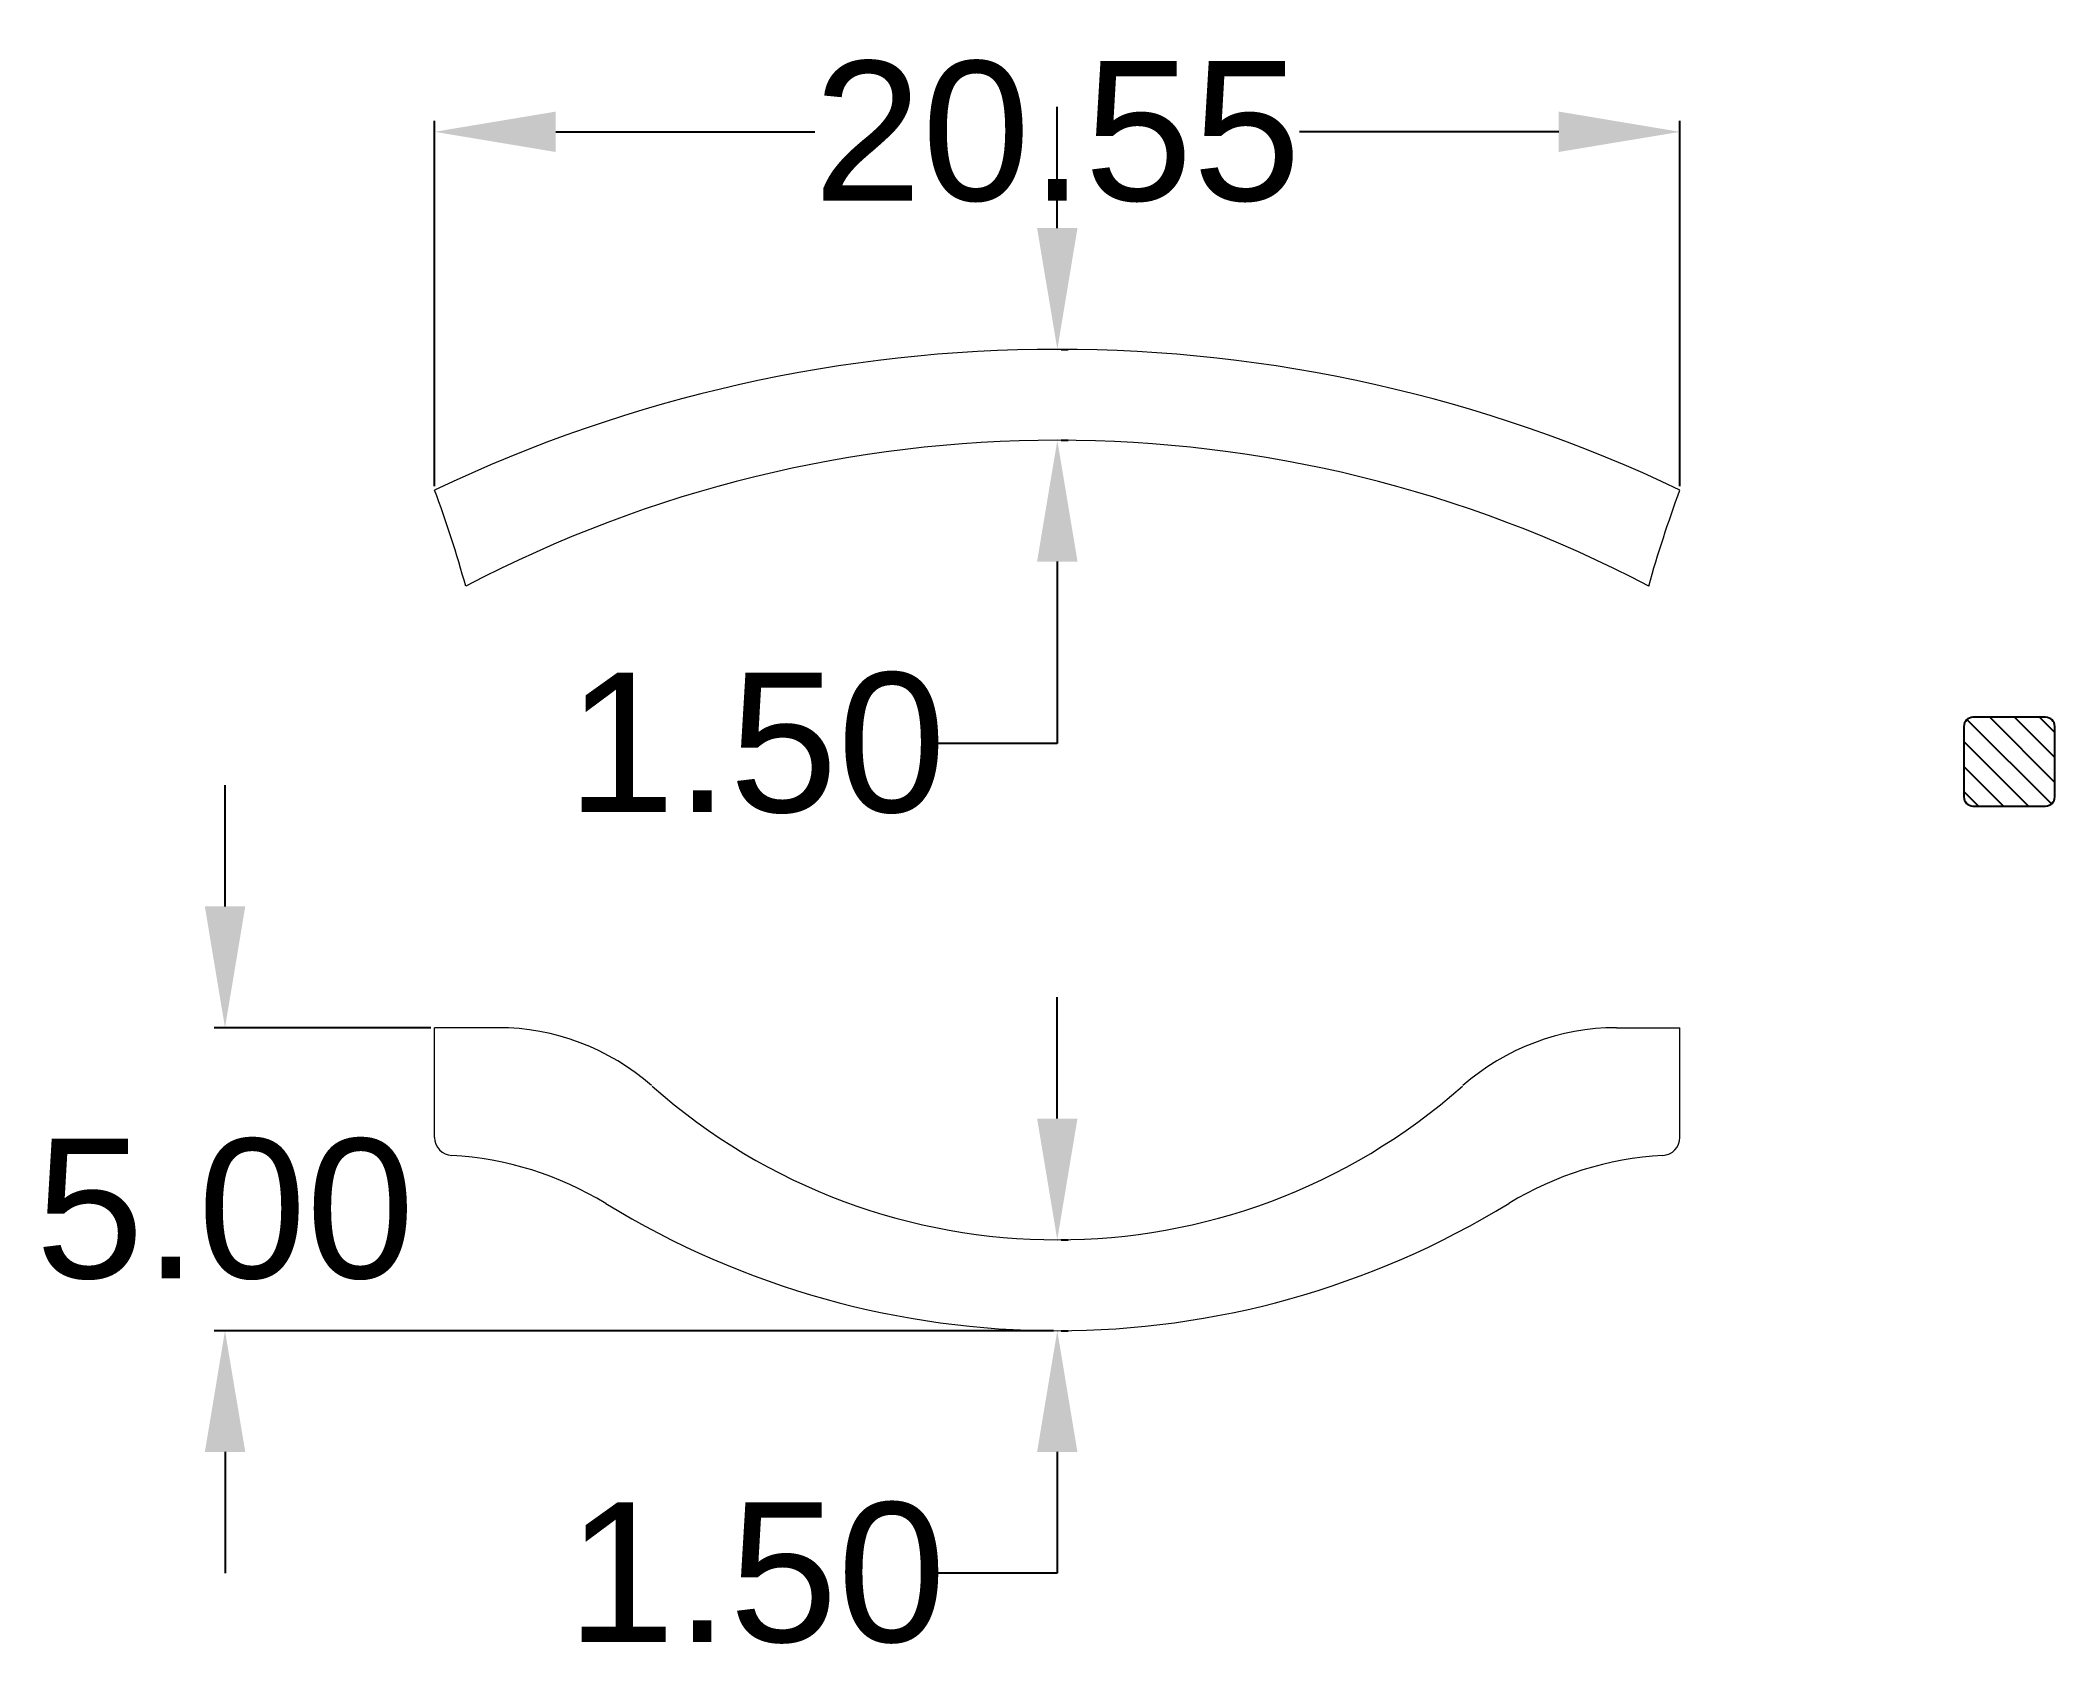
# Model space of a CAD drawing. Header units: millimetres. Extents: x 2835 to 2868.2, y 1461.7 to 1488.5.
import ezdxf

# ---------------------------------------------------------------- set-up
doc = ezdxf.new("R2010")
doc.units = ezdxf.units.MM
doc.linetypes.add('PHANTOM2', pattern=[1.25, 0.625, -0.125, 0.125, -0.125, 0.125, -0.125])
doc.layers.add('Section Line', color=6, linetype='PHANTOM2')
doc.styles.get("Standard").update_dxf_attribs({"font": 'arial.ttf'})
doc.dimstyles.new('Standard$0', dxfattribs={"dimtxt": 2.3, "dimasz": 2, "dimexe": 1, "dimexo": 1, "dimgap": 1, "dimtad": 0, "dimtih": 1, "dimtoh": 1, "dimdec": 1, "dimzin": 0, "dimdsep": 46, "dimtxsty": 'Standard', "dimcen": 0, "dimclrd": 4, "dimclre": 4, "dimclrt": 4, "dimadec": 1, "dimazin": 0, "dimtfac": 1, "dimtdec": 1, "dimtofl": 0, "dimtmove": 0, "dimatfit": 0, "dimfxl": 1, "dimtolj": 1, "dimtzin": 0, "dimarcsym": 0})

# ---------------------------------------------------------------- blocks, each defined once
blk = doc.blocks.new('*D6')
at = {"color": 0, "lineweight": -2, "transparency": 16777216}
for p, q in [((2841.468, 1481.132), (2841.468, 1487.158)), ((2862.016, 1481.132), (2862.016, 1487.158)), ((2843.468, 1486.978), (2847.743, 1486.978)), ((2860.016, 1486.978), (2855.741, 1486.978))]:
    blk.add_line(p, q, dxfattribs=at)
at = {"color": 0, "transparency": 16777216}
for points in [[(2843.468, 1487.312), (2843.468, 1486.645), (2841.468, 1486.978)], [(2860.016, 1487.312), (2860.016, 1486.645), (2862.016, 1486.978)]]:
    blk.add_solid(points, dxfattribs=at)
at = {"layer": 'Defpoints', "color": 0, "transparency": 16777216}
for p in [(2841.468, 1486.978), (2841.468, 1481.069), (2862.016, 1481.069)]:
    blk.add_point(p, dxfattribs=at)
at = {"color": 0, "lineweight": 9, "transparency": 16777216, "insert": (2851.742, 1486.978), "char_height": 2.3, "attachment_point": 5}
blk.add_mtext('\\A1;20.55', dxfattribs=at)
blk = doc.blocks.new('*D7')
at = {"color": 0, "lineweight": -2, "transparency": 16777216}
for p, q in [((2851.742, 1470.702), (2851.742, 1472.702)), ((2851.805, 1468.702), (2851.922, 1468.702)), ((2851.805, 1467.202), (2851.922, 1467.202)), ((2851.742, 1465.202), (2851.742, 1463.202)), ((2851.742, 1463.202), (2849.742, 1463.202))]:
    blk.add_line(p, q, dxfattribs=at)
at = {"color": 0, "transparency": 16777216}
for points in [[(2851.409, 1470.702), (2852.075, 1470.702), (2851.742, 1468.702)], [(2851.409, 1465.202), (2852.075, 1465.202), (2851.742, 1467.202)]]:
    blk.add_solid(points, dxfattribs=at)
at = {"layer": 'Defpoints', "color": 0, "transparency": 16777216}
for p in [(2851.742, 1468.702), (2851.742, 1467.202), (2851.742, 1467.202)]:
    blk.add_point(p, dxfattribs=at)
at = {"color": 0, "lineweight": 9, "transparency": 16777216, "insert": (2846.777, 1463.202), "char_height": 2.3, "attachment_point": 5}
blk.add_mtext('\\A1;1.50', dxfattribs=at)
blk = doc.blocks.new('*D8')
at = {"color": 0, "lineweight": -2, "transparency": 16777216}
for p, q in [((2838.01, 1474.2), (2838.01, 1476.2)), ((2841.405, 1472.2), (2837.83, 1472.2)), ((2851.68, 1467.202), (2837.83, 1467.202)), ((2838.01, 1465.202), (2838.01, 1463.202))]:
    blk.add_line(p, q, dxfattribs=at)
at = {"color": 0, "transparency": 16777216}
for points in [[(2837.677, 1474.2), (2838.344, 1474.2), (2838.01, 1472.2)], [(2837.677, 1465.202), (2838.344, 1465.202), (2838.01, 1467.202)]]:
    blk.add_solid(points, dxfattribs=at)
at = {"layer": 'Defpoints', "color": 0, "transparency": 16777216}
for p in [(2841.468, 1472.2), (2838.01, 1467.202), (2851.742, 1467.202)]:
    blk.add_point(p, dxfattribs=at)
at = {"color": 0, "lineweight": 9, "transparency": 16777216, "insert": (2838.01, 1469.202), "char_height": 2.3, "attachment_point": 5}
blk.add_mtext('\\A1;5.00', dxfattribs=at)
blk = doc.blocks.new('*D9')
at = {"color": 0, "lineweight": -2, "transparency": 16777216}
for p, q in [((2851.743, 1485.39), (2851.743, 1487.39)), ((2851.805, 1483.39), (2851.923, 1483.39)), ((2851.805, 1481.89), (2851.923, 1481.89)), ((2851.743, 1479.89), (2851.743, 1476.89)), ((2851.743, 1476.89), (2849.743, 1476.89))]:
    blk.add_line(p, q, dxfattribs=at)
at = {"color": 0, "transparency": 16777216}
for points in [[(2851.409, 1485.39), (2852.076, 1485.39), (2851.743, 1483.39)], [(2851.409, 1479.89), (2852.076, 1479.89), (2851.743, 1481.89)]]:
    blk.add_solid(points, dxfattribs=at)
at = {"layer": 'Defpoints', "color": 0, "transparency": 16777216}
for p in [(2851.742, 1483.39), (2851.742, 1481.89), (2851.743, 1481.89)]:
    blk.add_point(p, dxfattribs=at)
at = {"color": 0, "lineweight": 9, "transparency": 16777216, "insert": (2846.778, 1476.89), "char_height": 2.3, "attachment_point": 5}
blk.add_mtext('\\A1;1.50', dxfattribs=at)

msp = doc.modelspace()

# ---------------------------------------------------------------- hatches: boundary and pattern name
at = {"layer": 'Section Line', "linetype": 'Continuous', "ltscale": 2}
h = msp.add_hatch(dxfattribs=at)
h.set_pattern_fill('ANSI31', color=256, scale=2.331, angle=-90)
h.set_pattern_definition([(315, (3047.85535, 2323.46052), (0.20603324, 0.20603324), [])])
edge = h.paths.add_edge_path()
edge.add_arc((2866.851, 1476.007), 0.15, 180, 270)
edge.add_line((2866.851, 1475.857), (2868.05, 1475.857))
edge.add_arc((2868.05, 1476.007), 0.15, 270, 360)
edge.add_line((2868.2, 1476.007), (2868.2, 1477.17))
edge.add_arc((2868.05, 1477.17), 0.15, 0, 90)
edge.add_line((2868.05, 1477.32), (2866.851, 1477.32))
edge.add_arc((2866.851, 1477.17), 0.15, 90, 180)
edge.add_line((2866.701, 1477.17), (2866.701, 1476.007))

# ---------------------------------------------------------------- linework, layer by layer
at = {"color": 0, "lineweight": 5}
for p, q in [((2841.468, 1470.391), (2841.468, 1472.2)), ((2842.515, 1472.2), (2841.468, 1472.2)), ((2860.969, 1472.2), (2862.016, 1472.2)), ((2862.016, 1470.391), (2862.016, 1472.2))]:
    msp.add_line(p, q, dxfattribs=at)
for points in [[(2841.983, 1479.482, 0.020249), (2841.468, 1481.069, 0.020249)], [(2861.501, 1479.483, -0.020248), (2862.016, 1481.069)]]:
    msp.add_lwpolyline(points, format="xyb", dxfattribs=at)
msp.add_lwpolyline([(2868.2, 1477.17, 0.414214), (2868.05, 1477.32), (2866.851, 1477.32, 0.414214), (2866.701, 1477.17), (2866.701, 1476.007, 0.414214), (2866.851, 1475.857), (2868.05, 1475.857, 0.414214), (2868.2, 1476.007)], format="xyb", close=True)
for centre, radius, start, end in [((2851.743, 1459.489), 23.901, 64.5427, 115.4607), ((2851.743, 1460.906), 20.984, 62.2871, 117.7166), ((2842.515, 1468.364), 3.836, 48.6549, 90), ((2860.969, 1468.364), 3.836, 90, 131.3451), ((2851.742, 1478.786), 10.084, 228.4785, 311.5215), ((2841.768, 1470.391), 0.3, 180, 266.8941), ((2861.716, 1470.391), 0.3, 273.1059, 360), ((2841.457, 1464.669), 5.43, 58.5303, 86.8941), ((2862.027, 1464.669), 5.43, 93.1059, 121.4697), ((2851.742, 1481.472), 14.27, 238.5303, 301.4697)]:
    msp.add_arc(centre, radius, start, end, dxfattribs=at)

# ---------------------------------------------------------------- dimensions: what is measured, and where the dimension line sits
at = {"color": 3, "lineweight": 9}
for p1, p2, distance, picture, middle in [((2862.016, 1481.069), (2841.468, 1481.069), -5.909, '*D6', (2851.742, 1486.978)), ((2851.742, 1468.702), (2851.742, 1467.202), 0, '*D7', (2846.777, 1463.202))]:
    dim = msp.add_aligned_dim(p1=p1, p2=p2, distance=distance, dimstyle='Standard$0', override={"dimexe": 0.18, "dimexo": 0.0625, "dimgap": 0.09, "dimdec": 2, "dimcen": 0.09, "dimclrd": 0, "dimclre": 0, "dimclrt": 0, "dimtdec": 2, "dimatfit": 3, "dimfxl": 1.25}, dxfattribs=at)
    dim.commit()
    dim.dimension.update_dxf_attribs({"geometry": picture, "text_midpoint": middle})
for base, p1, p2, picture, middle in [((2851.743, 1481.89), (2851.742, 1483.39), (2851.742, 1481.89), '*D9', (2846.778, 1476.89)), ((2838.01, 1467.202), (2841.468, 1472.2), (2851.742, 1467.202), '*D8', (2838.01, 1469.202))]:
    dim = msp.add_linear_dim(base=base, p1=p1, p2=p2, angle=90, dimstyle='Standard$0', override={"dimexe": 0.18, "dimexo": 0.0625, "dimgap": 0.09, "dimdec": 2, "dimcen": 0.09, "dimclrd": 0, "dimclre": 0, "dimclrt": 0, "dimtdec": 2, "dimatfit": 3, "dimfxl": 1.25}, dxfattribs=at)
    dim.commit()
    dim.dimension.update_dxf_attribs({"geometry": picture, "text_midpoint": middle, "dimtype": 160})

doc.saveas('drawing.dxf')
